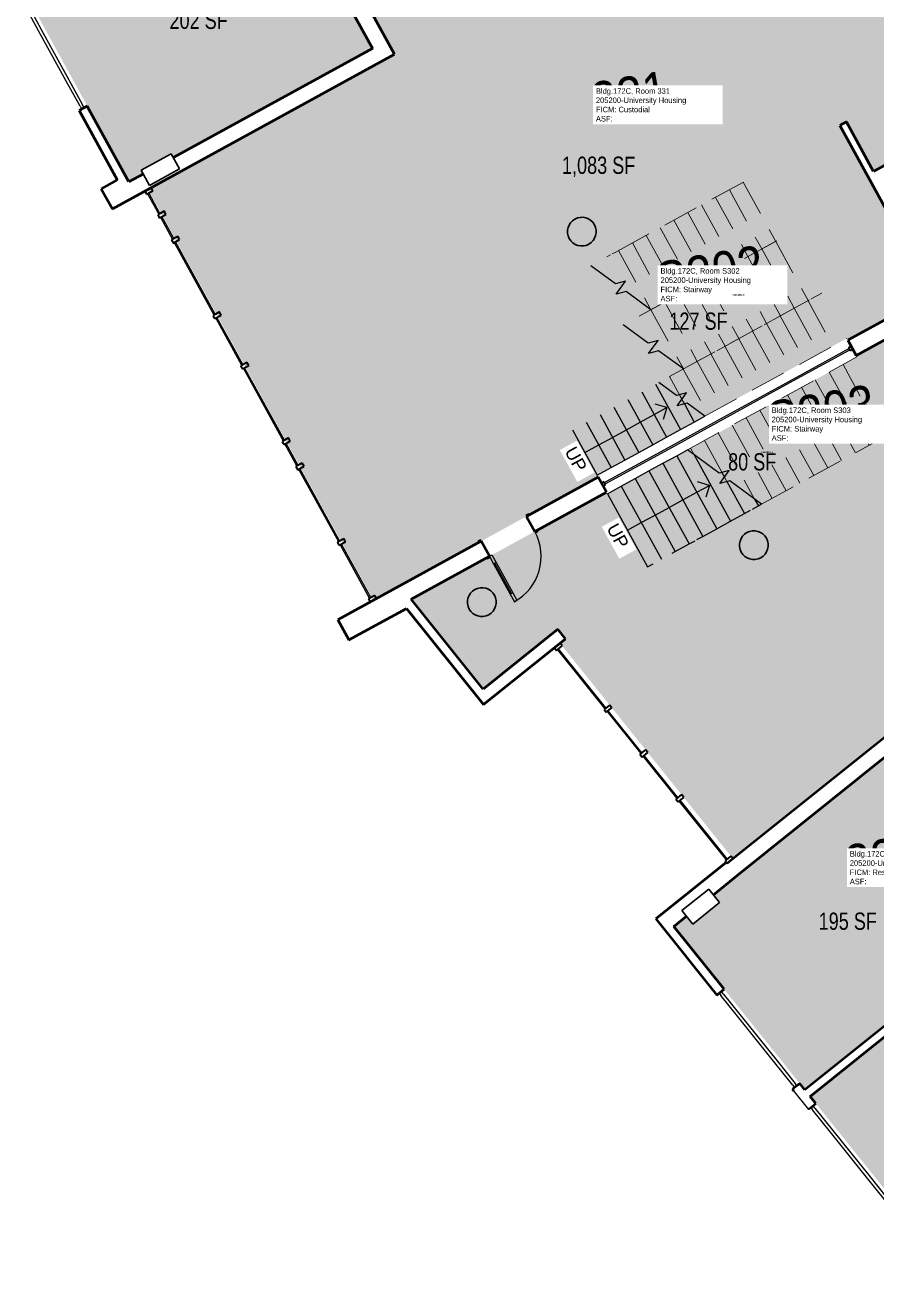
# Model space of a CAD drawing. Header units: inches. Extents: x 69235346 to 69237503, y 27657583 to 27660092.
# Drawn here: x 69235697 to 69236289, y 27658232 to 27659095 of the extents above; entities that cross this region are included whole.
import ezdxf
from ezdxf.enums import TextEntityAlignment as Align

# ---------------------------------------------------------------- set-up
doc = ezdxf.new("R2010")
doc.units = ezdxf.units.IN
doc.header["$LTSCALE"] = 100
doc.header["$MEASUREMENT"] = 0
doc.linetypes.add('DASHED2', pattern=[0.375, 0.25, -0.125])
for name, color, linetype in [('A-COLS', 5, 'CONTINUOUS'), ('A-DOOR', 2, 'CONTINUOUS'), ('A-FLOR', 3, 'CONTINUOUS'), ('A-GLAZ', 1, 'CONTINUOUS'), ('A-IDEN-RNUM', 7, 'CONTINUOUS'), ('A-IDEN-SNUM', 4, 'CONTINUOUS'), ('A-IDEN-VNUM', 4, 'CONTINUOUS'), ('A-WALL', 5, 'CONTINUOUS'), ('AREA-TEXT', 3, 'CONTINUOUS'), ('Rooms-Category-Color', 7, 'CONTINUOUS'), ('Rooms-College-Color', 7, 'CONTINUOUS'), ('Rooms-Department-Color', 7, 'CONTINUOUS'), ('Rooms-Division-Color', 7, 'CONTINUOUS'), ('Rooms-Information', 7, 'CONTINUOUS')]:
    doc.layers.add(name, color=color, linetype=linetype)
doc.styles.add('Arial', font='arial.ttf')
doc.styles.add('CP_AREA', font='arial.ttf', dxfattribs={"height": 15})
doc.styles.add('CP_ROOMSNUMBER', font='arial.ttf', dxfattribs={"height": 1})
doc.styles.add('CP_ROOMVNUMBER', font='arial.ttf', dxfattribs={"width": 0.85, "height": 0.075})

msp = doc.modelspace()

# ---------------------------------------------------------------- hatches: boundary and pattern name
at = {"layer": 'Rooms-Category-Color', "true_color": 0xadadad}
for points in [[(69236328.26, 27658907.87), (69236328, 27658908.35), (69236284.59, 27658987.49), (69236282.85, 27658990.67), (69236282.82, 27658990.72), (69236263.94, 27659025.14), (69236268.55, 27659027.66), (69236287.45, 27658993.19), (69236359.51, 27659032.71), (69236340.61, 27659067.18), (69236357.43, 27659076.41), (69236371.46, 27659084.1), (69236369.61, 27659087.48), (69236351.21, 27659121.02), (69236278.89, 27659252.89), (69236222.58, 27659222), (69236220.28, 27659220.74), (69236072.1, 27659139.48), (69236070.94, 27659138.84), (69236024.73, 27659113.5), (69236005.22, 27659102.8), (69236002.92, 27659101.54), (69236001.66, 27659103.84), (69235996.22, 27659113.75), (69235985.13, 27659133.98), (69235983.87, 27659136.28), (69235976.93, 27659148.93), (69235928.16, 27659122.18), (69235954.15, 27659074.79), (69235805.53, 27658993.28), (69235784.49, 27658981.74), (69235782.57, 27658980.69), (69235782.85, 27658980.17), (69235939.46, 27658694.63), (69235956.42, 27658703.94), (69235957.2, 27658704.36), (69235960, 27658705.9), (69236095.91, 27658780.44), (69236077.91, 27658813.26), (69236147.07, 27658851.16), (69236101.89, 27658933.62), (69236206.31, 27658990.89), (69236269.51, 27658875.65)], [(69236067.87, 27658674.54), (69236073.19, 27658667.91), (69236069.29, 27658664.78), (69236189.56, 27658514.88), (69236390.02, 27658675.35), (69236352.73, 27658721.83), (69236504.69, 27658843.75), (69236541.99, 27658797.28), (69236671.88, 27658901.42), (69236595.48, 27659040.73), (69236275.28, 27658865.13), (69236303.78, 27658813.18), (69236130.17, 27658717.97), (69236101.68, 27658769.92), (69235965.7, 27658695.34), (69236015.87, 27658632.81)], [(69236206.44, 27658990.96), (69236268.82, 27658876.91), (69236095.22, 27658781.7), (69236077.91, 27658813.26), (69236147.06, 27658851.19), (69236101.89, 27658933.62)], [(69236102.28, 27658768.82), (69236130.17, 27658717.97), (69236303.78, 27658813.18), (69236275.89, 27658864.03)]]:
    msp.add_hatch(color=253, dxfattribs=at).paths.add_polyline_path(points)
at = {"layer": 'Rooms-Category-Color', "true_color": 0x728ef3}
for points in [[(69235696.91, 27659117.9), (69235769.34, 27658985.83), (69235772.59, 27658987.61), (69235775.15, 27658989.02), (69235777.34, 27658990.22), (69235779.26, 27658991.27), (69235777.79, 27658993.96), (69235798.83, 27659005.5), (69235800.3, 27659002.82), (69235938.73, 27659078.73), (69235916.55, 27659119.17), (69235866.3, 27659210.8)], [(69236299.38, 27658588.67), (69236234.41, 27658536.54), (69236194.6, 27658504.61), (69236192.67, 27658503.06), (69236192.65, 27658503.04), (69236191.43, 27658502.06), (69236176.04, 27658489.71), (69236180.38, 27658484.31), (69236161.66, 27658469.29), (69236157.32, 27658474.69), (69236148.45, 27658467.58), (69236239.69, 27658353.87), (69236390.61, 27658474.96)], [(69236488.54, 27658352.91), (69236394.29, 27658470.38), (69236243.36, 27658349.29), (69236337.61, 27658231.82), (69236346.49, 27658238.93), (69236346.54, 27658238.97), (69236344.83, 27658241.1), (69236360.97, 27658254.04), (69236363.5, 27658256.08), (69236365.21, 27658253.95)]]:
    msp.add_hatch(color=171, dxfattribs=at).paths.add_polyline_path(points)
at = {"layer": 'Rooms-College-Color', "true_color": 0xadadad}
for points in [[(69236328.26, 27658907.87), (69236328, 27658908.35), (69236284.59, 27658987.49), (69236282.85, 27658990.67), (69236282.82, 27658990.72), (69236263.94, 27659025.14), (69236268.55, 27659027.66), (69236287.45, 27658993.19), (69236359.51, 27659032.71), (69236340.61, 27659067.18), (69236357.43, 27659076.41), (69236371.46, 27659084.1), (69236369.61, 27659087.48), (69236351.21, 27659121.02), (69236278.89, 27659252.89), (69236222.58, 27659222), (69236220.28, 27659220.74), (69236072.1, 27659139.48), (69236070.94, 27659138.84), (69236024.73, 27659113.5), (69236005.22, 27659102.8), (69236002.92, 27659101.54), (69236001.66, 27659103.84), (69235996.22, 27659113.75), (69235985.13, 27659133.98), (69235983.87, 27659136.28), (69235976.93, 27659148.93), (69235928.16, 27659122.18), (69235954.15, 27659074.79), (69235805.53, 27658993.28), (69235784.49, 27658981.74), (69235782.57, 27658980.69), (69235782.85, 27658980.17), (69235939.46, 27658694.63), (69235956.42, 27658703.94), (69235957.2, 27658704.36), (69235960, 27658705.9), (69236095.91, 27658780.44), (69236077.91, 27658813.26), (69236147.07, 27658851.16), (69236101.89, 27658933.62), (69236206.31, 27658990.89), (69236269.51, 27658875.65)], [(69235696.91, 27659117.9), (69235769.34, 27658985.83), (69235772.59, 27658987.61), (69235775.15, 27658989.02), (69235777.34, 27658990.22), (69235779.26, 27658991.27), (69235777.79, 27658993.96), (69235798.83, 27659005.5), (69235800.3, 27659002.82), (69235938.73, 27659078.73), (69235916.55, 27659119.17), (69235866.3, 27659210.8)], [(69236067.87, 27658674.54), (69236073.19, 27658667.91), (69236069.29, 27658664.78), (69236189.56, 27658514.88), (69236390.02, 27658675.35), (69236352.73, 27658721.83), (69236504.69, 27658843.75), (69236541.99, 27658797.28), (69236671.88, 27658901.42), (69236595.48, 27659040.73), (69236275.28, 27658865.13), (69236303.78, 27658813.18), (69236130.17, 27658717.97), (69236101.68, 27658769.92), (69235965.7, 27658695.34), (69236015.87, 27658632.81)], [(69236206.44, 27658990.96), (69236268.82, 27658876.91), (69236095.22, 27658781.7), (69236077.91, 27658813.26), (69236147.06, 27658851.19), (69236101.89, 27658933.62)], [(69236102.28, 27658768.82), (69236130.17, 27658717.97), (69236303.78, 27658813.18), (69236275.89, 27658864.03)], [(69236299.38, 27658588.67), (69236234.41, 27658536.54), (69236194.6, 27658504.61), (69236192.67, 27658503.06), (69236192.65, 27658503.04), (69236191.43, 27658502.06), (69236176.04, 27658489.71), (69236180.38, 27658484.31), (69236161.66, 27658469.29), (69236157.32, 27658474.69), (69236148.45, 27658467.58), (69236239.69, 27658353.87), (69236390.61, 27658474.96)], [(69236488.54, 27658352.91), (69236394.29, 27658470.38), (69236243.36, 27658349.29), (69236337.61, 27658231.82), (69236346.49, 27658238.93), (69236346.54, 27658238.97), (69236344.83, 27658241.1), (69236360.97, 27658254.04), (69236363.5, 27658256.08), (69236365.21, 27658253.95)]]:
    msp.add_hatch(color=253, dxfattribs=at).paths.add_polyline_path(points)
at = {"layer": 'Rooms-Department-Color', "true_color": 0xacacac}
for points in [[(69236328.26, 27658907.87), (69236328, 27658908.35), (69236284.59, 27658987.49), (69236282.85, 27658990.67), (69236282.82, 27658990.72), (69236263.94, 27659025.14), (69236268.55, 27659027.66), (69236287.45, 27658993.19), (69236359.51, 27659032.71), (69236340.61, 27659067.18), (69236357.43, 27659076.41), (69236371.46, 27659084.1), (69236369.61, 27659087.48), (69236351.21, 27659121.02), (69236278.89, 27659252.89), (69236222.58, 27659222), (69236220.28, 27659220.74), (69236072.1, 27659139.48), (69236070.94, 27659138.84), (69236024.73, 27659113.5), (69236005.22, 27659102.8), (69236002.92, 27659101.54), (69236001.66, 27659103.84), (69235996.22, 27659113.75), (69235985.13, 27659133.98), (69235983.87, 27659136.28), (69235976.93, 27659148.93), (69235928.16, 27659122.18), (69235954.15, 27659074.79), (69235805.53, 27658993.28), (69235784.49, 27658981.74), (69235782.57, 27658980.69), (69235782.85, 27658980.17), (69235939.46, 27658694.63), (69235956.42, 27658703.94), (69235957.2, 27658704.36), (69235960, 27658705.9), (69236095.91, 27658780.44), (69236077.91, 27658813.26), (69236147.07, 27658851.16), (69236101.89, 27658933.62), (69236206.31, 27658990.89), (69236269.51, 27658875.65)], [(69236067.87, 27658674.54), (69236073.19, 27658667.91), (69236069.29, 27658664.78), (69236189.56, 27658514.88), (69236390.02, 27658675.35), (69236352.73, 27658721.83), (69236504.69, 27658843.75), (69236541.99, 27658797.28), (69236671.88, 27658901.42), (69236595.48, 27659040.73), (69236275.28, 27658865.13), (69236303.78, 27658813.18), (69236130.17, 27658717.97), (69236101.68, 27658769.92), (69235965.7, 27658695.34), (69236015.87, 27658632.81)], [(69236206.44, 27658990.96), (69236268.82, 27658876.91), (69236095.22, 27658781.7), (69236077.91, 27658813.26), (69236147.06, 27658851.19), (69236101.89, 27658933.62)], [(69236102.28, 27658768.82), (69236130.17, 27658717.97), (69236303.78, 27658813.18), (69236275.89, 27658864.03)]]:
    msp.add_hatch(color=253, dxfattribs=at).paths.add_polyline_path(points)
at = {"layer": 'Rooms-Department-Color', "true_color": 0x604aed}
for points in [[(69235696.91, 27659117.9), (69235769.34, 27658985.83), (69235772.59, 27658987.61), (69235775.15, 27658989.02), (69235777.34, 27658990.22), (69235779.26, 27658991.27), (69235777.79, 27658993.96), (69235798.83, 27659005.5), (69235800.3, 27659002.82), (69235938.73, 27659078.73), (69235916.55, 27659119.17), (69235866.3, 27659210.8)], [(69236299.38, 27658588.67), (69236234.41, 27658536.54), (69236194.6, 27658504.61), (69236192.67, 27658503.06), (69236192.65, 27658503.04), (69236191.43, 27658502.06), (69236176.04, 27658489.71), (69236180.38, 27658484.31), (69236161.66, 27658469.29), (69236157.32, 27658474.69), (69236148.45, 27658467.58), (69236239.69, 27658353.87), (69236390.61, 27658474.96)], [(69236488.54, 27658352.91), (69236394.29, 27658470.38), (69236243.36, 27658349.29), (69236337.61, 27658231.82), (69236346.49, 27658238.93), (69236346.54, 27658238.97), (69236344.83, 27658241.1), (69236360.97, 27658254.04), (69236363.5, 27658256.08), (69236365.21, 27658253.95)]]:
    msp.add_hatch(color=173, dxfattribs=at).paths.add_polyline_path(points)
at = {"layer": 'Rooms-Division-Color', "true_color": 0xadadad}
for points in [[(69236328.26, 27658907.87), (69236328, 27658908.35), (69236284.59, 27658987.49), (69236282.85, 27658990.67), (69236282.82, 27658990.72), (69236263.94, 27659025.14), (69236268.55, 27659027.66), (69236287.45, 27658993.19), (69236359.51, 27659032.71), (69236340.61, 27659067.18), (69236357.43, 27659076.41), (69236371.46, 27659084.1), (69236369.61, 27659087.48), (69236351.21, 27659121.02), (69236278.89, 27659252.89), (69236222.58, 27659222), (69236220.28, 27659220.74), (69236072.1, 27659139.48), (69236070.94, 27659138.84), (69236024.73, 27659113.5), (69236005.22, 27659102.8), (69236002.92, 27659101.54), (69236001.66, 27659103.84), (69235996.22, 27659113.75), (69235985.13, 27659133.98), (69235983.87, 27659136.28), (69235976.93, 27659148.93), (69235928.16, 27659122.18), (69235954.15, 27659074.79), (69235805.53, 27658993.28), (69235784.49, 27658981.74), (69235782.57, 27658980.69), (69235782.85, 27658980.17), (69235939.46, 27658694.63), (69235956.42, 27658703.94), (69235957.2, 27658704.36), (69235960, 27658705.9), (69236095.91, 27658780.44), (69236077.91, 27658813.26), (69236147.07, 27658851.16), (69236101.89, 27658933.62), (69236206.31, 27658990.89), (69236269.51, 27658875.65)], [(69236067.87, 27658674.54), (69236073.19, 27658667.91), (69236069.29, 27658664.78), (69236189.56, 27658514.88), (69236390.02, 27658675.35), (69236352.73, 27658721.83), (69236504.69, 27658843.75), (69236541.99, 27658797.28), (69236671.88, 27658901.42), (69236595.48, 27659040.73), (69236275.28, 27658865.13), (69236303.78, 27658813.18), (69236130.17, 27658717.97), (69236101.68, 27658769.92), (69235965.7, 27658695.34), (69236015.87, 27658632.81)], [(69236206.44, 27658990.96), (69236268.82, 27658876.91), (69236095.22, 27658781.7), (69236077.91, 27658813.26), (69236147.06, 27658851.19), (69236101.89, 27658933.62)], [(69236102.28, 27658768.82), (69236130.17, 27658717.97), (69236303.78, 27658813.18), (69236275.89, 27658864.03)]]:
    msp.add_hatch(color=253, dxfattribs=at).paths.add_polyline_path(points)
at = {"layer": 'Rooms-Division-Color', "true_color": 0x604aed}
for points in [[(69235696.91, 27659117.9), (69235769.34, 27658985.83), (69235772.59, 27658987.61), (69235775.15, 27658989.02), (69235777.34, 27658990.22), (69235779.26, 27658991.27), (69235777.79, 27658993.96), (69235798.83, 27659005.5), (69235800.3, 27659002.82), (69235938.73, 27659078.73), (69235916.55, 27659119.17), (69235866.3, 27659210.8)], [(69236299.38, 27658588.67), (69236234.41, 27658536.54), (69236194.6, 27658504.61), (69236192.67, 27658503.06), (69236192.65, 27658503.04), (69236191.43, 27658502.06), (69236176.04, 27658489.71), (69236180.38, 27658484.31), (69236161.66, 27658469.29), (69236157.32, 27658474.69), (69236148.45, 27658467.58), (69236239.69, 27658353.87), (69236390.61, 27658474.96)], [(69236488.54, 27658352.91), (69236394.29, 27658470.38), (69236243.36, 27658349.29), (69236337.61, 27658231.82), (69236346.49, 27658238.93), (69236346.54, 27658238.97), (69236344.83, 27658241.1), (69236360.97, 27658254.04), (69236363.5, 27658256.08), (69236365.21, 27658253.95)]]:
    msp.add_hatch(color=173, dxfattribs=at).paths.add_polyline_path(points)

# ---------------------------------------------------------------- linework, layer by layer
at = {"layer": 'A-COLS', "lineweight": 35}
for p, q in [((69235777.79, 27658993.96), (69235798.83, 27659005.5)), ((69235798.83, 27659005.5), (69235804.6, 27658994.98)), ((69235783.56, 27658983.44), (69235777.79, 27658993.96)), ((69235804.6, 27658994.98), (69235783.56, 27658983.44)), ((69236154.15, 27658478.65), (69236172.87, 27658493.67)), ((69236172.87, 27658493.67), (69236180.38, 27658484.31)), ((69236161.66, 27658469.29), (69236154.15, 27658478.65)), ((69236180.38, 27658484.31), (69236161.66, 27658469.29))]:
    msp.add_line(p, q, dxfattribs=at)
for centre, start, end in [((69236084.49, 27658951.24), 118.74191, 298.74191), ((69236084.49, 27658951.24), 298.74191, 118.74191), ((69236204.17, 27658733.03), 118.74191, 298.74191), ((69236204.17, 27658733.03), 298.74191, 118.74191), ((69236014.87, 27658693.37), 298.74191, 118.74191), ((69236014.87, 27658693.37), 118.74191, 298.74191)]:
    msp.add_arc(centre, 10, start, end, dxfattribs=at)
at = {"layer": 'A-DOOR'}
for p, q in [((69236047.27, 27658754.9), (69236045.52, 27658753.94)), ((69236047.75, 27658754.03), (69236047.27, 27658754.9)), ((69236045.52, 27658753.94), (69236046, 27658753.07)), ((69236051.77, 27658742.54), (69236052.25, 27658741.67)), ((69236052.25, 27658741.67), (69236054, 27658742.63)), ((69236054, 27658742.63), (69236053.52, 27658743.51)), ((69236013.95, 27658736.63), (69236012.2, 27658735.67)), ((69236012.2, 27658735.67), (69236012.68, 27658734.79)), ((69236014.43, 27658735.75), (69236013.95, 27658736.63)), ((69236018.45, 27658724.27), (69236018.93, 27658723.39)), ((69236018.93, 27658723.39), (69236020.69, 27658724.36)), ((69236020.2, 27658725.23), (69236021.96, 27658726.19)), ((69236020.2, 27658725.23), (69236023.09, 27658719.97)), ((69236020.69, 27658724.36), (69236020.2, 27658725.23)), ((69236021.96, 27658726.19), (69236024.84, 27658720.93)), ((69236024.84, 27658720.93), (69236023.09, 27658719.97)), ((69236023.09, 27658719.97), (69236034.63, 27658698.93)), ((69236035.51, 27658699.41), (69236023.97, 27658720.45)), ((69236024.84, 27658720.93), (69236036.38, 27658699.89)), ((69236036.38, 27658699.89), (69236034.63, 27658698.93)), ((69236034.63, 27658698.93), (69236037.52, 27658693.67)), ((69236036.38, 27658699.89), (69236039.27, 27658694.63)), ((69236037.52, 27658693.67), (69236039.27, 27658694.63))]:
    msp.add_line(p, q, dxfattribs=at)
at = {"layer": 'A-DOOR', "lineweight": 25}
msp.add_arc((69236020.2, 27658725.23), 36, 298.74191, 28.74191, dxfattribs=at)
at = {"layer": 'A-FLOR', "linetype": 'DASHED2', "lineweight": 5}
for p, q in [((69236109.28, 27658937.68), (69236206.43, 27658990.96)), ((69236187.14, 27658980.38), (69236209.74, 27658939.17)), ((69236196.79, 27658985.67), (69236219.39, 27658944.46)), ((69236177.5, 27658975.09), (69236200.1, 27658933.88)), ((69236158.21, 27658964.51), (69236180.81, 27658923.3)), ((69236167.85, 27658969.8), (69236190.45, 27658928.59)), ((69236138.92, 27658953.93), (69236161.52, 27658912.72)), ((69236148.56, 27658959.22), (69236171.17, 27658918.01)), ((69236129.28, 27658948.64), (69236151.88, 27658907.43)), ((69236131.88, 27658896.47), (69236229.04, 27658949.75)), ((69236132.55, 27658896.83), (69236229.03, 27658949.75)), ((69236219.39, 27658944.46), (69236241.99, 27658903.25)), ((69236105.7, 27658935.71), (69236108.99, 27658937.52)), ((69236109.99, 27658938.06), (69236132.59, 27658896.85)), ((69236119.63, 27658943.35), (69236142.23, 27658902.14)), ((69236209.75, 27658939.17), (69236232.35, 27658897.96)), ((69236101.87, 27658933.61), (69236104.38, 27658934.99)), ((69236190.46, 27658928.59), (69236213.06, 27658887.38)), ((69236200.1, 27658933.88), (69236222.7, 27658892.67)), ((69236180.81, 27658923.3), (69236203.41, 27658882.09)), ((69236161.52, 27658912.72), (69236184.12, 27658871.52)), ((69236171.17, 27658918.01), (69236193.77, 27658876.8)), ((69236142.23, 27658902.15), (69236164.83, 27658860.94)), ((69236145.54, 27658850.35), (69236251.51, 27658908.47)), ((69236151.88, 27658907.44), (69236174.48, 27658866.23)), ((69236155.15, 27658855.63), (69236251.64, 27658908.54)), ((69236241.87, 27658903.18), (69236259.18, 27658871.62)), ((69236124.47, 27658892.41), (69236131.59, 27658896.31)), ((69236132.59, 27658896.86), (69236155.19, 27658855.65)), ((69236222.58, 27658892.6), (69236239.89, 27658861.04)), ((69236232.22, 27658897.89), (69236249.53, 27658866.33)), ((69236212.93, 27658887.32), (69236230.24, 27658855.75)), ((69236170.09, 27658822.76), (69236268.82, 27658876.91)), ((69236193.64, 27658876.74), (69236210.95, 27658845.17)), ((69236203.29, 27658882.03), (69236220.6, 27658850.46)), ((69236184, 27658871.45), (69236201.31, 27658839.88)), ((69236157.94, 27658799.34), (69236275.89, 27658864.03)), ((69236164.71, 27658860.87), (69236182.02, 27658829.3)), ((69236174.35, 27658866.16), (69236191.66, 27658834.59)), ((69236266.24, 27658858.74), (69236294.13, 27658807.89)), ((69236145.42, 27658850.29), (69236152.34, 27658837.68)), ((69236155.06, 27658855.58), (69236172.38, 27658824.01)), ((69236256.6, 27658853.45), (69236284.49, 27658802.6)), ((69236237.31, 27658842.87), (69236265.2, 27658792.02)), ((69236246.95, 27658848.16), (69236274.84, 27658797.31)), ((69236154.08, 27658834.51), (69236155.81, 27658831.34)), ((69236218.02, 27658832.29), (69236245.91, 27658781.44)), ((69236227.66, 27658837.58), (69236255.55, 27658786.73)), ((69236208.37, 27658827), (69236236.26, 27658776.15)), ((69236189.08, 27658816.43), (69236216.97, 27658765.57)), ((69236198.73, 27658821.72), (69236226.62, 27658770.86)), ((69236179.44, 27658811.14), (69236204.73, 27658765.03)), ((69236209.54, 27658761.5), (69236303.78, 27658813.18)), ((69236160.15, 27658800.56), (69236162.75, 27658795.81)), ((69236169.79, 27658805.85), (69236182, 27658783.59)), ((69236183.74, 27658780.42), (69236185.48, 27658777.25))]:
    msp.add_line(p, q, dxfattribs=at)
at = {"layer": 'A-FLOR'}
for p, q in [((69236108.01, 27658914.83), (69236090.73, 27658927.51)), ((69236114.97, 27658916.71), (69236108.01, 27658914.83)), ((69236108.31, 27658907.63), (69236114.97, 27658916.71)), ((69236115.27, 27658909.51), (69236108.31, 27658907.63)), ((69236132.55, 27658896.83), (69236115.27, 27658909.51)), ((69236132.24, 27658896.67), (69236132.55, 27658896.83)), ((69236130.62, 27658873.62), (69236113.34, 27658886.3)), ((69236137.57, 27658875.5), (69236130.62, 27658873.62)), ((69236130.92, 27658866.43), (69236137.57, 27658875.5)), ((69236137.87, 27658868.3), (69236130.92, 27658866.43)), ((69236155.15, 27658855.63), (69236137.87, 27658868.3)), ((69236154.85, 27658855.46), (69236155.15, 27658855.63)), ((69236135.77, 27658845), (69236153.09, 27658813.43)), ((69236150.45, 27658837.17), (69236138.06, 27658846.25)), ((69236116.49, 27658834.42), (69236133.8, 27658802.86)), ((69236126.13, 27658839.71), (69236143.44, 27658808.14)), ((69236157.4, 27658839.04), (69236150.45, 27658837.17)), ((69236150.75, 27658829.97), (69236157.4, 27658839.04)), ((69236152.34, 27658837.68), (69236154.08, 27658834.51)), ((69236097.2, 27658823.84), (69236114.51, 27658792.28)), ((69236106.84, 27658829.13), (69236124.15, 27658797.57)), ((69236125.14, 27658818.64), (69236134.79, 27658823.93)), ((69236134.79, 27658823.93), (69236143.55, 27658828.74)), ((69236143.55, 27658828.74), (69236135.41, 27658831.11)), ((69236143.55, 27658828.74), (69236141.18, 27658820.59)), ((69236157.7, 27658831.84), (69236150.75, 27658829.97)), ((69236155.81, 27658831.34), (69236162.73, 27658818.72)), ((69236170.09, 27658822.76), (69236157.7, 27658831.84)), ((69236087.55, 27658818.55), (69236104.86, 27658786.99)), ((69236115.5, 27658813.35), (69236125.14, 27658818.64)), ((69236153.09, 27658813.43), (69236162.73, 27658818.72)), ((69236162.73, 27658818.72), (69236170.09, 27658822.76)), ((69236077.91, 27658813.26), (69236095.22, 27658781.7)), ((69236096.21, 27658802.77), (69236105.85, 27658808.06)), ((69236105.85, 27658808.06), (69236115.5, 27658813.35)), ((69236133.8, 27658802.86), (69236143.44, 27658808.14)), ((69236143.44, 27658808.14), (69236153.09, 27658813.43)), ((69236086.56, 27658797.48), (69236096.21, 27658802.77)), ((69236124.15, 27658797.57), (69236133.8, 27658802.86)), ((69236150.5, 27658795.27), (69236157.94, 27658799.34)), ((69236180.11, 27658783.08), (69236157.94, 27658799.34)), ((69236104.86, 27658786.99), (69236114.51, 27658792.28)), ((69236114.51, 27658792.28), (69236124.15, 27658797.57)), ((69236131.21, 27658784.69), (69236140.86, 27658789.98)), ((69236140.86, 27658789.98), (69236150.5, 27658795.27)), ((69236140.86, 27658789.98), (69236168.75, 27658739.12)), ((69236150.5, 27658795.27), (69236178.39, 27658744.41)), ((69236162.75, 27658795.81), (69236188.04, 27658749.7)), ((69236095.22, 27658781.7), (69236104.86, 27658786.99)), ((69236121.57, 27658779.4), (69236131.21, 27658784.69)), ((69236131.21, 27658784.69), (69236159.1, 27658733.83)), ((69236187.06, 27658784.96), (69236180.11, 27658783.08)), ((69236180.41, 27658775.88), (69236187.06, 27658784.96)), ((69236182, 27658783.59), (69236183.74, 27658780.42)), ((69236102.28, 27658768.82), (69236111.92, 27658774.11)), ((69236111.92, 27658774.11), (69236121.57, 27658779.4)), ((69236111.92, 27658774.11), (69236139.81, 27658723.26)), ((69236121.57, 27658779.4), (69236149.46, 27658728.55)), ((69236164.45, 27658769.84), (69236173.22, 27658774.65)), ((69236173.22, 27658774.65), (69236165.07, 27658777.02)), ((69236173.22, 27658774.65), (69236170.84, 27658766.5)), ((69236187.37, 27658777.76), (69236180.41, 27658775.88)), ((69236185.48, 27658777.25), (69236197.68, 27658754.99)), ((69236209.54, 27658761.5), (69236187.37, 27658777.76)), ((69236102.28, 27658768.82), (69236130.17, 27658717.97)), ((69236145.16, 27658759.26), (69236154.8, 27658764.55)), ((69236154.8, 27658764.55), (69236164.45, 27658769.84)), ((69236204.73, 27658765.03), (69236207.33, 27658760.28)), ((69236135.51, 27658753.97), (69236145.16, 27658759.26)), ((69236188.04, 27658749.7), (69236197.68, 27658754.99)), ((69236197.68, 27658754.99), (69236201.86, 27658757.28)), ((69236203.17, 27658758), (69236207.33, 27658760.28)), ((69236207.33, 27658760.28), (69236209.54, 27658761.5)), ((69236116.22, 27658743.39), (69236125.87, 27658748.68)), ((69236125.87, 27658748.68), (69236135.51, 27658753.97)), ((69236178.39, 27658744.41), (69236188.04, 27658749.7)), ((69236164.59, 27658736.84), (69236168.75, 27658739.12)), ((69236168.75, 27658739.12), (69236178.39, 27658744.41)), ((69236147.23, 27658727.32), (69236149.46, 27658728.55)), ((69236149.46, 27658728.55), (69236159.1, 27658733.83)), ((69236159.1, 27658733.83), (69236163.28, 27658736.12)), ((69236130.17, 27658717.97), (69236134.03, 27658720.08))]:
    msp.add_line(p, q, dxfattribs=at)
at = {"layer": 'A-GLAZ'}
for p, q in [((69235706.49, 27659091.08), (69235696.87, 27659108.61)), ((69235698.63, 27659109.58), (69235708.24, 27659092.04)), ((69235708.24, 27659092.04), (69235727.48, 27659056.97)), ((69235725.73, 27659056.01), (69235706.49, 27659091.08)), ((69235727.48, 27659056.97), (69235737.1, 27659039.43)), ((69235735.34, 27659038.47), (69235725.73, 27659056.01)), ((69235738.06, 27659037.68), (69235737.1, 27659039.43)), ((69235735.34, 27659038.47), (69235736.3, 27659036.72)), ((69235783.12, 27658978.14), (69235782.24, 27658977.65)), ((69235782.24, 27658977.65), (69235790.05, 27658963.41)), ((69235790.93, 27658963.89), (69235783.12, 27658978.14)), ((69235790.05, 27658963.41), (69235790.93, 27658963.89)), ((69235792.13, 27658961.7), (69235791.26, 27658961.21)), ((69235800.55, 27658946.35), (69235792.13, 27658961.7)), ((69235791.26, 27658961.21), (69235799.67, 27658945.87)), ((69235799.67, 27658945.87), (69235800.55, 27658946.35)), ((69235801.75, 27658944.16), (69235800.87, 27658943.68)), ((69235800.87, 27658943.68), (69235828.52, 27658893.26)), ((69235829.4, 27658893.74), (69235801.75, 27658944.16)), ((69235828.52, 27658893.26), (69235829.4, 27658893.74)), ((69235830.6, 27658891.55), (69235829.73, 27658891.07)), ((69235829.73, 27658891.07), (69235847.76, 27658858.19)), ((69235848.64, 27658858.67), (69235830.6, 27658891.55)), ((69236270.4, 27658869.86), (69236228.75, 27658847.02)), ((69236229.23, 27658846.15), (69236270.89, 27658868.99)), ((69236270.16, 27658870.3), (69236270.4, 27658869.86)), ((69236270.89, 27658868.99), (69236270.4, 27658869.86)), ((69236270.88, 27658868.99), (69236271.12, 27658868.55)), ((69235847.76, 27658858.19), (69235848.64, 27658858.67)), ((69235849.84, 27658856.48), (69235848.96, 27658856)), ((69235848.96, 27658856), (69235876.61, 27658805.58)), ((69235877.49, 27658806.06), (69235849.84, 27658856.48)), ((69236228.75, 27658847.02), (69236185.35, 27658823.22)), ((69236185.83, 27658822.34), (69236229.23, 27658846.15)), ((69236185.35, 27658823.22), (69236141.95, 27658799.42)), ((69236142.44, 27658798.54), (69236185.83, 27658822.34)), ((69235876.61, 27658805.58), (69235877.49, 27658806.06)), ((69235878.69, 27658803.87), (69235877.81, 27658803.39)), ((69235877.81, 27658803.39), (69235886.23, 27658788.05)), ((69235887.1, 27658788.53), (69235878.69, 27658803.87)), ((69236141.95, 27658799.42), (69236100.31, 27658776.58)), ((69236100.79, 27658775.7), (69236142.44, 27658798.54)), ((69235886.23, 27658788.05), (69235887.1, 27658788.53)), ((69235888.31, 27658786.34), (69235887.43, 27658785.86)), ((69235887.43, 27658785.86), (69235915.08, 27658735.44)), ((69235915.96, 27658735.92), (69235888.31, 27658786.34)), ((69236100.31, 27658776.58), (69236100.79, 27658775.7)), ((69235915.08, 27658735.44), (69235915.96, 27658735.92)), ((69235917.16, 27658733.73), (69235916.28, 27658733.25)), ((69235916.28, 27658733.25), (69235936.72, 27658695.98)), ((69235937.6, 27658696.46), (69235917.16, 27658733.73)), ((69235936.72, 27658695.98), (69235937.6, 27658696.46)), ((69236068.32, 27658660.79), (69236067.54, 27658660.17)), ((69236067.54, 27658660.17), (69236100.51, 27658619.08)), ((69236101.29, 27658619.71), (69236068.32, 27658660.79)), ((69236100.51, 27658619.08), (69236101.29, 27658619.71)), ((69236102.85, 27658617.76), (69236102.07, 27658617.13)), ((69236102.07, 27658617.13), (69236125.51, 27658587.92)), ((69236126.29, 27658588.54), (69236102.85, 27658617.76)), ((69236125.51, 27658587.92), (69236126.29, 27658588.54)), ((69236127.86, 27658586.59), (69236127.08, 27658585.97)), ((69236127.08, 27658585.97), (69236150.53, 27658556.74)), ((69236151.31, 27658557.37), (69236127.86, 27658586.59)), ((69236150.53, 27658556.74), (69236151.31, 27658557.37)), ((69236152.87, 27658555.42), (69236152.09, 27658554.79)), ((69236152.09, 27658554.79), (69236184.87, 27658513.94)), ((69236185.65, 27658514.57), (69236152.87, 27658555.42)), ((69236184.87, 27658513.94), (69236185.65, 27658514.57)), ((69236180.01, 27658421.06), (69236181.26, 27658419.5)), ((69236193.78, 27658403.9), (69236181.26, 27658419.5)), ((69236182.82, 27658420.75), (69236181.57, 27658422.31)), ((69236182.82, 27658420.75), (69236195.34, 27658405.15)), ((69236218.81, 27658372.7), (69236193.78, 27658403.9)), ((69236195.34, 27658405.15), (69236220.37, 27658373.95)), ((69236231.33, 27658357.1), (69236218.81, 27658372.7)), ((69236220.37, 27658373.95), (69236232.89, 27658358.35)), ((69236234.14, 27658356.79), (69236232.89, 27658358.35)), ((69236231.33, 27658357.1), (69236232.58, 27658355.54)), ((69236243.84, 27658341.5), (69236245.09, 27658339.94)), ((69236246.65, 27658341.19), (69236245.4, 27658342.75)), ((69236246.65, 27658341.19), (69236259.17, 27658325.59)), ((69236257.61, 27658324.34), (69236245.09, 27658339.94)), ((69236282.64, 27658293.14), (69236257.61, 27658324.34)), ((69236259.17, 27658325.59), (69236284.2, 27658294.39)), ((69236295.16, 27658277.54), (69236282.64, 27658293.14)), ((69236284.2, 27658294.39), (69236296.72, 27658278.79))]:
    msp.add_line(p, q, dxfattribs=at)
at = {"layer": 'A-GLAZ', "lineweight": 40}
for p, q in [((69235784.76, 27658981.89), (69235780.38, 27658979.49)), ((69235780.38, 27658979.49), (69235781.58, 27658977.29)), ((69235781.58, 27658977.29), (69235785.97, 27658979.7)), ((69235785.97, 27658979.7), (69235784.76, 27658981.89)), ((69236100.07, 27658777.02), (69236098.31, 27658776.05)), ((69236098.31, 27658776.05), (69236099.27, 27658774.3)), ((69236099.27, 27658774.3), (69236101.03, 27658775.26)), ((69236101.03, 27658775.26), (69236100.07, 27658777.02)), ((69236069.29, 27658664.78), (69236065.39, 27658661.65)), ((69236065.39, 27658661.65), (69236066.96, 27658659.7)), ((69236066.96, 27658659.7), (69236070.86, 27658662.83)), ((69236070.86, 27658662.83), (69236069.29, 27658664.78))]:
    msp.add_line(p, q, dxfattribs=at)
at = {"layer": 'A-GLAZ', "lineweight": 40, "extrusion": (0, 0, -1)}
for p, q in [((69235793.78, 27658965.45), (69235789.4, 27658963.05)), ((69235789.4, 27658963.05), (69235789.76, 27658962.39)), ((69235789.76, 27658962.39), (69235790.24, 27658961.51)), ((69235790.6, 27658960.85), (69235794.98, 27658963.26)), ((69235794.44, 27658964.24), (69235793.78, 27658965.45)), ((69235794.98, 27658963.26), (69235794.44, 27658964.24)), ((69235790.24, 27658961.51), (69235790.6, 27658960.85)), ((69235803.4, 27658947.91), (69235799.01, 27658945.51)), ((69235799.01, 27658945.51), (69235799.38, 27658944.85)), ((69235799.38, 27658944.85), (69235799.86, 27658943.98)), ((69235800.22, 27658943.32), (69235804.6, 27658945.72)), ((69235804.06, 27658946.71), (69235803.4, 27658947.91)), ((69235804.6, 27658945.72), (69235804.06, 27658946.71)), ((69235799.86, 27658943.98), (69235800.22, 27658943.32)), ((69235832.25, 27658895.31), (69235827.87, 27658892.9)), ((69235827.87, 27658892.9), (69235828.23, 27658892.24)), ((69235829.07, 27658890.71), (69235833.45, 27658893.11)), ((69235832.91, 27658894.1), (69235832.25, 27658895.31)), ((69235833.45, 27658893.11), (69235832.91, 27658894.1)), ((69235828.23, 27658892.24), (69235828.71, 27658891.37)), ((69235828.71, 27658891.37), (69235829.07, 27658890.71)), ((69236271.92, 27658871.26), (69236270.16, 27658870.3)), ((69236270.16, 27658870.3), (69236271.13, 27658868.55)), ((69236271.13, 27658868.55), (69236272.88, 27658869.51)), ((69236272.88, 27658869.51), (69236271.92, 27658871.26)), ((69235851.48, 27658860.23), (69235847.1, 27658857.83)), ((69235848.3, 27658855.64), (69235852.69, 27658858.04)), ((69235852.15, 27658859.03), (69235851.48, 27658860.23)), ((69235852.69, 27658858.04), (69235852.15, 27658859.03)), ((69235847.1, 27658857.83), (69235847.46, 27658857.17)), ((69235847.46, 27658857.17), (69235847.94, 27658856.3)), ((69235847.94, 27658856.3), (69235848.3, 27658855.64)), ((69235880.34, 27658807.63), (69235875.95, 27658805.22)), ((69235881, 27658806.42), (69235880.34, 27658807.63)), ((69235881.54, 27658805.43), (69235881, 27658806.42)), ((69235875.95, 27658805.22), (69235876.31, 27658804.56)), ((69235876.31, 27658804.56), (69235876.79, 27658803.69)), ((69235876.79, 27658803.69), (69235877.16, 27658803.03)), ((69235877.16, 27658803.03), (69235881.54, 27658805.43)), ((69235889.95, 27658790.09), (69235885.57, 27658787.69)), ((69235890.62, 27658788.89), (69235889.95, 27658790.09)), ((69235885.57, 27658787.69), (69235885.93, 27658787.03)), ((69235885.93, 27658787.03), (69235886.41, 27658786.15)), ((69235886.41, 27658786.15), (69235886.77, 27658785.49)), ((69235886.77, 27658785.49), (69235891.16, 27658787.9)), ((69235891.16, 27658787.9), (69235890.62, 27658788.89)), ((69235918.81, 27658737.48), (69235914.42, 27658735.08)), ((69235919.47, 27658736.28), (69235918.81, 27658737.48)), ((69235914.42, 27658735.08), (69235914.78, 27658734.42)), ((69235914.78, 27658734.42), (69235915.26, 27658733.54)), ((69235915.26, 27658733.54), (69235915.62, 27658732.89)), ((69235915.62, 27658732.89), (69235920.01, 27658735.29)), ((69235920.01, 27658735.29), (69235919.47, 27658736.28)), ((69235940.44, 27658698.03), (69235936.06, 27658695.62)), ((69235936.06, 27658695.62), (69235937.26, 27658693.43)), ((69235937.26, 27658693.43), (69235941.65, 27658695.84)), ((69235941.65, 27658695.84), (69235940.44, 27658698.03)), ((69236103.82, 27658621.74), (69236099.92, 27658618.61)), ((69236099.92, 27658618.61), (69236101.49, 27658616.66)), ((69236101.49, 27658616.66), (69236105.39, 27658619.79)), ((69236105.39, 27658619.79), (69236103.82, 27658621.74)), ((69236128.83, 27658590.58), (69236124.93, 27658587.45)), ((69236130.39, 27658588.63), (69236128.83, 27658590.58)), ((69236124.93, 27658587.45), (69236126.49, 27658585.5)), ((69236126.49, 27658585.5), (69236130.39, 27658588.63)), ((69236153.84, 27658559.4), (69236149.94, 27658556.27)), ((69236149.94, 27658556.27), (69236151.5, 27658554.32)), ((69236151.5, 27658554.32), (69236155.4, 27658557.45)), ((69236155.4, 27658557.45), (69236153.84, 27658559.4)), ((69236188.18, 27658516.6), (69236184.28, 27658513.47)), ((69236184.28, 27658513.47), (69236185.85, 27658511.52)), ((69236185.85, 27658511.52), (69236189.75, 27658514.65)), ((69236189.75, 27658514.65), (69236188.18, 27658516.6))]:
    msp.add_line(p, q, dxfattribs=at)
at = {"layer": 'A-WALL', "lineweight": 50}
for p, q in [((69235885.83, 27659175.18), (69235938.73, 27659078.73)), ((69235954.15, 27659074.79), (69235928.16, 27659122.18)), ((69235757.8, 27658967.1), (69235954.15, 27659074.79)), ((69235938.73, 27659078.73), (69235800.3, 27659002.82)), ((69235740.37, 27659038.66), (69235734.67, 27659035.54)), ((69235734.67, 27659035.54), (69235761.18, 27658987.2)), ((69235769.34, 27658985.83), (69235740.37, 27659038.66)), ((69236359.51, 27659032.71), (69236287.45, 27658993.19)), ((69236268.55, 27659027.66), (69236263.94, 27659025.14)), ((69236263.94, 27659025.14), (69236328.26, 27658907.87)), ((69236287.45, 27658993.19), (69236268.55, 27659027.66)), ((69235779.26, 27658991.27), (69235769.34, 27658985.83)), ((69235761.18, 27658987.2), (69235750.11, 27658981.13)), ((69235750.11, 27658981.13), (69235757.8, 27658967.1)), ((69236328.26, 27658907.87), (69236269.51, 27658875.65)), ((69236275.28, 27658865.13), (69236348.62, 27658905.35)), ((69236269.51, 27658875.65), (69236275.28, 27658865.13)), ((69236095.91, 27658780.44), (69236046, 27658753.07)), ((69236101.68, 27658769.92), (69236095.91, 27658780.44)), ((69236051.77, 27658742.54), (69236101.68, 27658769.92)), ((69236046, 27658753.07), (69236051.77, 27658742.54)), ((69236014.43, 27658735.75), (69235914.69, 27658681.05)), ((69236020.2, 27658725.23), (69236014.43, 27658735.75)), ((69235965.7, 27658695.34), (69236020.2, 27658725.23)), ((69236015.87, 27658632.81), (69235965.7, 27658695.34)), ((69235922.38, 27658667.02), (69235962.46, 27658689)), ((69235962.46, 27658689), (69236016.12, 27658622.12)), ((69235914.69, 27658681.05), (69235922.38, 27658667.02)), ((69236067.87, 27658674.54), (69236015.87, 27658632.81)), ((69236073.19, 27658667.91), (69236067.87, 27658674.54)), ((69236016.12, 27658622.12), (69236073.19, 27658667.91)), ((69236298.23, 27658601.69), (69236185.87, 27658511.54)), ((69236192.67, 27658503.06), (69236299.38, 27658588.67)), ((69236185.14, 27658512.4), (69236135.87, 27658472.87)), ((69236176.04, 27658489.71), (69236192.65, 27658503.04)), ((69236135.87, 27658472.87), (69236178.45, 27658419.8)), ((69236148.45, 27658467.58), (69236157.32, 27658474.69)), ((69236390.61, 27658474.96), (69236239.69, 27658353.87)), ((69236243.36, 27658349.29), (69236394.29, 27658470.38)), ((69236183.52, 27658423.87), (69236148.45, 27658467.58)), ((69236178.45, 27658419.8), (69236183.52, 27658423.87)), ((69236236.09, 27658358.35), (69236231.02, 27658354.29)), ((69236239.69, 27658353.87), (69236236.09, 27658358.35)), ((69236231.02, 27658354.29), (69236231.88, 27658353.21)), ((69236247.35, 27658344.31), (69236243.36, 27658349.29)), ((69236242.72, 27658340.6), (69236247.35, 27658344.31))]:
    msp.add_line(p, q, dxfattribs=at)
at = {"layer": 'A-WALL'}
for p, q in [((69236231.88, 27658353.21), (69236242.28, 27658340.25)), ((69236242.28, 27658340.25), (69236242.72, 27658340.6))]:
    msp.add_line(p, q, dxfattribs=at)

# ---------------------------------------------------------------- texts
at = {"layer": 'A-IDEN-RNUM', "style": 'CP_ROOMSNUMBER'}
for s, p in [('0331-00', (69236114.48, 27659036.68)), ('S302-00', (69236189.36, 27658906.74)), ('S303-00', (69236209.28, 27658797.2)), ('0324-00', (69236289.14, 27658509.08))]:
    msp.add_text(s, height=1, dxfattribs=at).set_placement(p)
at = {"layer": 'A-IDEN-SNUM', "style": 'CP_ROOMSNUMBER'}
for s, p in [('172C033100', (69236109.11, 27659038.35)), ('172CS30200', (69236189.45, 27658906.73)), ('172CS30300', (69236209.36, 27658797.19))]:
    msp.add_text(s, height=1, dxfattribs=at).set_placement(p)
at = {"layer": 'A-IDEN-VNUM', "style": 'CP_ROOMVNUMBER', "width": 0.85}
for s, p in [('331', (69236094.27, 27659027.84)), ('S302', (69236139.24, 27658902.62)), ('S303', (69236216.57, 27658805.63)), ('324', (69236270.95, 27658496.88))]:
    msp.add_text(s, height=27, rotation=9.9791, dxfattribs=at).set_placement(p)
at = {"layer": 'AREA-TEXT', "style": 'CP_AREA', "width": 0.75}
for s, p in [('202 SF', (69235817.82, 27659098.32)), ('1,083 SF', (69236096.18, 27658997.46)), ('127 SF', (69236165.65, 27658888.94)), ('80 SF', (69236203.03, 27658791)), ('195 SF', (69236269.53, 27658471.27))]:
    msp.add_text(s, height=12, dxfattribs=at).set_placement(p, align=Align.MIDDLE_CENTER)

# ---------------------------------------------------------------- next in the draw order: texts
at = {"layer": 'A-FLOR', "char_height": 9, "width": 20.851, "attachment_point": 1, "rotation": 298.74191, "line_spacing_factor": 0.941778, "style": 'Arial', "bg_fill": 3, "box_fill_scale": 1.25, "bg_fill_color": 256, "bg_fill_true_color": 13158600, "bg_fill_transparency": 0}
for insert in [(69236080.12, 27658802.68), (69236109.31, 27658749.22)]:
    msp.add_mtext('UP', dxfattribs=dict(at, insert=insert))
at = {"layer": 'Rooms-Information', "char_height": 3.8571, "width": 86.4, "attachment_point": 7, "style": 'CP_ROOMVNUMBER', "bg_fill": 3, "box_fill_scale": 1.5, "bg_fill_color": 256, "bg_fill_true_color": 13158600, "bg_fill_transparency": 0}
for s, insert in [('Bldg.172C, Room 331^M^J205200-University Housing^M^JFICM: Custodial^M^JASF: ', (69236094.27, 27659027.84)), ('Bldg.172C, Room S302^M^J205200-University Housing^M^JFICM: Stairway^M^JASF: ', (69236139.24, 27658902.62)), ('Bldg.172C, Room S303^M^J205200-University Housing^M^JFICM: Stairway^M^JASF: ', (69236216.57, 27658805.63)), ('Bldg.172C, Room 324^M^J205200-University Housing^M^JFICM: ResHall Bedroom^M^JASF: ', (69236270.95, 27658496.88))]:
    msp.add_mtext(s, dxfattribs=dict(at, insert=insert))

doc.saveas('drawing.dxf')
